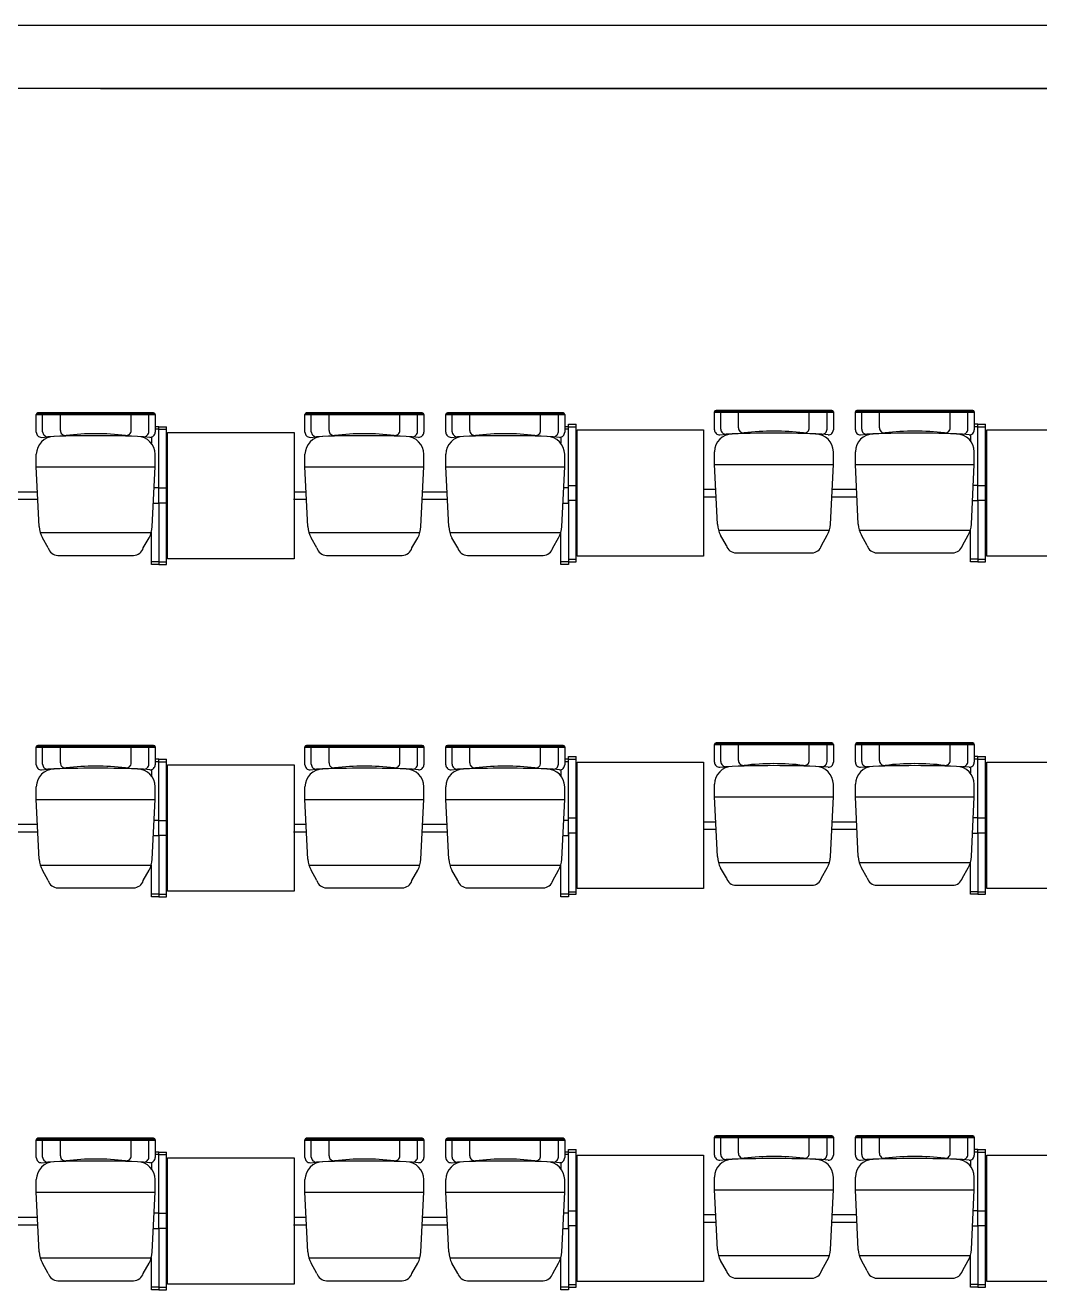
# Model space of a CAD drawing. Header units: inches. Extents: x 478327 to 492265, y -26791 to -22136.
# Drawn here: x 479499.2 to 479679.8, y -23409.1 to -23183.9 of the extents above; entities that cross this region are included whole.
import ezdxf

# ---------------------------------------------------------------- set-up
doc = ezdxf.new("R2010")
doc.units = ezdxf.units.IN
doc.header["$MEASUREMENT"] = 0
doc.layers.add('I-WALL-FULL', color=5, linetype='Continuous')

msp = doc.modelspace()

# ---------------------------------------------------------------- linework, layer by layer
for p, q in [((479467.626, -23183.889, 6.93), (479870.375, -23183.889, 6.93)), ((479915.375, -23195.139, 6.93), (479467.626, -23195.139, 6.93))]:
    msp.add_line(p, q)
at = {"linetype": 'Continuous'}
for p, q in [((479501.182, -23256.371, 3.811), (479501.182, -23253.198, 3.811)), ((479502.307, -23256.264, 3.811), (479502.307, -23253.378, 3.811)), ((479505.457, -23256.042, 3.811), (479505.457, -23253.378, 3.811)), ((479518.057, -23256.042, 3.811), (479518.057, -23253.378, 3.811)), ((479521.207, -23256.264, 3.811), (479521.207, -23253.378, 3.811)), ((479522.332, -23253.198, 3.811), (479522.332, -23256.371, 3.811)), ((479549.006, -23256.371, 3.811), (479549.006, -23253.198, 3.811)), ((479550.131, -23256.264, 3.811), (479550.131, -23253.378, 3.811)), ((479553.281, -23256.042, 3.811), (479553.281, -23253.378, 3.811)), ((479565.881, -23256.042, 3.811), (479565.881, -23253.378, 3.811)), ((479569.031, -23256.264, 3.811), (479569.031, -23253.378, 3.811)), ((479570.156, -23253.198, 3.811), (479570.156, -23256.371, 3.811)), ((479574.082, -23256.371, 3.811), (479574.082, -23253.198, 3.811)), ((479575.207, -23256.264, 3.811), (479575.207, -23253.378, 3.811)), ((479578.357, -23256.042, 3.811), (479578.357, -23253.378, 3.811)), ((479590.957, -23256.042, 3.811), (479590.957, -23253.378, 3.811)), ((479594.107, -23256.264, 3.811), (479594.107, -23253.378, 3.811)), ((479595.232, -23253.198, 3.811), (479595.232, -23256.371, 3.811)), ((479621.906, -23255.921, 3.811), (479621.906, -23252.748, 3.811)), ((479623.031, -23255.814, 3.811), (479623.031, -23252.928, 3.811)), ((479626.181, -23255.592, 3.811), (479626.181, -23252.928, 3.811)), ((479638.781, -23255.592, 3.811), (479638.781, -23252.928, 3.811)), ((479641.931, -23255.814, 3.811), (479641.931, -23252.928, 3.811)), ((479643.056, -23252.748, 3.811), (479643.056, -23255.921, 3.811)), ((479646.982, -23255.921, 3.811), (479646.982, -23252.748, 3.811)), ((479648.107, -23255.814, 3.811), (479648.107, -23252.928, 3.811)), ((479651.257, -23255.592, 3.811), (479651.257, -23252.928, 3.811)), ((479663.857, -23255.592, 3.811), (479663.857, -23252.928, 3.811)), ((479667.007, -23255.814, 3.811), (479667.007, -23252.928, 3.811)), ((479668.132, -23252.748, 3.811), (479668.132, -23255.921, 3.811)), ((479502.103, -23257.271, 3.811), (479503.246, -23257.163, 3.811)), ((479521.411, -23257.271, 3.811), (479520.268, -23257.163, 3.811)), ((479549.927, -23257.271, 3.811), (479551.07, -23257.163, 3.811)), ((479569.235, -23257.271, 3.811), (479568.092, -23257.163, 3.811)), ((479575.003, -23257.271, 3.811), (479576.146, -23257.163, 3.811)), ((479594.311, -23257.271, 3.811), (479593.168, -23257.163, 3.811)), ((479622.827, -23256.821, 3.811), (479623.97, -23256.713, 3.811)), ((479642.135, -23256.821, 3.811), (479640.992, -23256.713, 3.811)), ((479647.903, -23256.821, 3.811), (479649.046, -23256.713, 3.811)), ((479667.211, -23256.821, 3.811), (479666.068, -23256.713, 3.811)), ((479501.182, -23262.536, 3.811), (479501.182, -23260.286, 3.811)), ((479522.332, -23262.536, 3.811), (479522.332, -23260.286, 3.811)), ((479549.006, -23262.536, 3.811), (479549.006, -23260.286, 3.811)), ((479570.156, -23262.536, 3.811), (479570.156, -23260.286, 3.811)), ((479574.082, -23262.536, 3.811), (479574.082, -23260.286, 3.811)), ((479595.232, -23262.536, 3.811), (479595.232, -23260.286, 3.811)), ((479621.906, -23262.086, 3.811), (479621.906, -23259.836, 3.811)), ((479643.056, -23262.086, 3.811), (479643.056, -23259.836, 3.811)), ((479646.982, -23262.086, 3.811), (479646.982, -23259.836, 3.811)), ((479668.132, -23262.086, 3.811), (479668.132, -23259.836, 3.811)), ((479501.182, -23262.536, 3.811), (479522.332, -23262.536, 3.811)), ((479501.694, -23273.173, 3.811), (479501.182, -23262.536, 3.811)), ((479521.821, -23273.173, 3.811), (479522.332, -23262.536, 3.811)), ((479549.006, -23262.536, 3.811), (479570.156, -23262.536, 3.811)), ((479549.518, -23273.173, 3.811), (479549.006, -23262.536, 3.811)), ((479569.645, -23273.173, 3.811), (479570.156, -23262.536, 3.811)), ((479574.082, -23262.536, 3.811), (479595.232, -23262.536, 3.811)), ((479574.594, -23273.173, 3.811), (479574.082, -23262.536, 3.811)), ((479594.721, -23273.173, 3.811), (479595.232, -23262.536, 3.811)), ((479621.906, -23262.086, 3.811), (479643.056, -23262.086, 3.811)), ((479622.418, -23272.723, 3.811), (479621.906, -23262.086, 3.811)), ((479642.545, -23272.723, 3.811), (479643.056, -23262.086, 3.811)), ((479646.982, -23262.086, 3.811), (479668.132, -23262.086, 3.811)), ((479647.494, -23272.723, 3.811), (479646.982, -23262.086, 3.811)), ((479667.621, -23272.723, 3.811), (479668.132, -23262.086, 3.811)), ((479501.874, -23274.236, 3.811), (479521.64, -23274.236, 3.811)), ((479549.698, -23274.236, 3.811), (479569.465, -23274.236, 3.811)), ((479574.774, -23274.236, 3.811), (479594.54, -23274.236, 3.811)), ((479622.598, -23273.786, 3.811), (479642.365, -23273.786, 3.811)), ((479624.01, -23276.527, 3.811), (479622.99, -23274.713, 3.811)), ((479640.952, -23276.527, 3.811), (479641.972, -23274.713, 3.811)), ((479647.674, -23273.786, 3.811), (479667.44, -23273.786, 3.811)), ((479649.086, -23276.527, 3.811), (479648.066, -23274.713, 3.811)), ((479666.028, -23276.527, 3.811), (479667.048, -23274.713, 3.811)), ((479503.286, -23276.977, 3.811), (479502.266, -23275.163, 3.811)), ((479520.228, -23276.977, 3.811), (479521.248, -23275.163, 3.811)), ((479551.11, -23276.977, 3.811), (479550.09, -23275.163, 3.811)), ((479568.052, -23276.977, 3.811), (479569.072, -23275.163, 3.811)), ((479576.186, -23276.977, 3.811), (479575.166, -23275.163, 3.811)), ((479593.128, -23276.977, 3.811), (479594.148, -23275.163, 3.811)), ((479505.018, -23278.286, 3.811), (479518.496, -23278.286, 3.811)), ((479552.842, -23278.286, 3.811), (479566.32, -23278.286, 3.811)), ((479577.918, -23278.286, 3.811), (479591.396, -23278.286, 3.811)), ((479625.742, -23277.836, 3.811), (479639.22, -23277.836, 3.811)), ((479650.818, -23277.836, 3.811), (479664.296, -23277.836, 3.811)), ((479501.182, -23315.586, 3.811), (479501.182, -23312.413, 3.811)), ((479502.307, -23315.478, 3.811), (479502.307, -23312.593, 3.811)), ((479505.457, -23315.256, 3.811), (479505.457, -23312.593, 3.811)), ((479518.057, -23315.256, 3.811), (479518.057, -23312.593, 3.811)), ((479521.207, -23315.478, 3.811), (479521.207, -23312.593, 3.811)), ((479522.332, -23312.413, 3.811), (479522.332, -23315.586, 3.811)), ((479549.006, -23315.586, 3.811), (479549.006, -23312.413, 3.811)), ((479550.131, -23315.478, 3.811), (479550.131, -23312.593, 3.811)), ((479553.281, -23315.256, 3.811), (479553.281, -23312.593, 3.811)), ((479565.881, -23315.256, 3.811), (479565.881, -23312.593, 3.811)), ((479569.031, -23315.478, 3.811), (479569.031, -23312.593, 3.811)), ((479570.156, -23312.413, 3.811), (479570.156, -23315.586, 3.811)), ((479574.082, -23315.586, 3.811), (479574.082, -23312.413, 3.811)), ((479575.207, -23315.478, 3.811), (479575.207, -23312.593, 3.811)), ((479578.357, -23315.256, 3.811), (479578.357, -23312.593, 3.811)), ((479590.957, -23315.256, 3.811), (479590.957, -23312.593, 3.811)), ((479594.107, -23315.478, 3.811), (479594.107, -23312.593, 3.811)), ((479595.232, -23312.413, 3.811), (479595.232, -23315.586, 3.811)), ((479621.906, -23315.136, 3.811), (479621.906, -23311.963, 3.811)), ((479623.031, -23315.028, 3.811), (479623.031, -23312.143, 3.811)), ((479626.181, -23314.806, 3.811), (479626.181, -23312.143, 3.811)), ((479638.781, -23314.806, 3.811), (479638.781, -23312.143, 3.811)), ((479641.931, -23315.028, 3.811), (479641.931, -23312.143, 3.811)), ((479643.056, -23311.963, 3.811), (479643.056, -23315.136, 3.811)), ((479646.982, -23315.136, 3.811), (479646.982, -23311.963, 3.811)), ((479648.107, -23315.028, 3.811), (479648.107, -23312.143, 3.811)), ((479651.257, -23314.806, 3.811), (479651.257, -23312.143, 3.811)), ((479663.857, -23314.806, 3.811), (479663.857, -23312.143, 3.811)), ((479667.007, -23315.028, 3.811), (479667.007, -23312.143, 3.811)), ((479668.132, -23311.963, 3.811), (479668.132, -23315.136, 3.811)), ((479502.103, -23316.485, 3.811), (479503.246, -23316.377, 3.811)), ((479521.411, -23316.485, 3.811), (479520.268, -23316.377, 3.811)), ((479549.927, -23316.485, 3.811), (479551.07, -23316.377, 3.811)), ((479569.235, -23316.485, 3.811), (479568.092, -23316.377, 3.811)), ((479575.003, -23316.485, 3.811), (479576.146, -23316.377, 3.811)), ((479594.311, -23316.485, 3.811), (479593.168, -23316.377, 3.811)), ((479622.827, -23316.035, 3.811), (479623.97, -23315.927, 3.811)), ((479642.135, -23316.035, 3.811), (479640.992, -23315.927, 3.811)), ((479647.903, -23316.035, 3.811), (479649.046, -23315.927, 3.811)), ((479667.211, -23316.035, 3.811), (479666.068, -23315.927, 3.811)), ((479501.182, -23321.75, 3.811), (479501.182, -23319.5, 3.811)), ((479522.332, -23321.75, 3.811), (479522.332, -23319.5, 3.811)), ((479549.006, -23321.75, 3.811), (479549.006, -23319.5, 3.811)), ((479570.156, -23321.75, 3.811), (479570.156, -23319.5, 3.811)), ((479574.082, -23321.75, 3.811), (479574.082, -23319.5, 3.811)), ((479595.232, -23321.75, 3.811), (479595.232, -23319.5, 3.811)), ((479621.906, -23321.3, 3.811), (479621.906, -23319.05, 3.811)), ((479643.056, -23321.3, 3.811), (479643.056, -23319.05, 3.811)), ((479646.982, -23321.3, 3.811), (479646.982, -23319.05, 3.811)), ((479668.132, -23321.3, 3.811), (479668.132, -23319.05, 3.811)), ((479501.182, -23321.75, 3.811), (479522.332, -23321.75, 3.811)), ((479501.694, -23332.388, 3.811), (479501.182, -23321.75, 3.811)), ((479521.821, -23332.388, 3.811), (479522.332, -23321.75, 3.811)), ((479549.006, -23321.75, 3.811), (479570.156, -23321.75, 3.811)), ((479549.518, -23332.388, 3.811), (479549.006, -23321.75, 3.811)), ((479569.645, -23332.388, 3.811), (479570.156, -23321.75, 3.811)), ((479574.082, -23321.75, 3.811), (479595.232, -23321.75, 3.811)), ((479574.594, -23332.388, 3.811), (479574.082, -23321.75, 3.811)), ((479594.721, -23332.388, 3.811), (479595.232, -23321.75, 3.811)), ((479621.906, -23321.3, 3.811), (479643.056, -23321.3, 3.811)), ((479622.418, -23331.938, 3.811), (479621.906, -23321.3, 3.811)), ((479642.545, -23331.938, 3.811), (479643.056, -23321.3, 3.811)), ((479646.982, -23321.3, 3.811), (479668.132, -23321.3, 3.811)), ((479647.494, -23331.938, 3.811), (479646.982, -23321.3, 3.811)), ((479667.621, -23331.938, 3.811), (479668.132, -23321.3, 3.811)), ((479622.598, -23333, 3.811), (479642.365, -23333, 3.811)), ((479647.674, -23333, 3.811), (479667.44, -23333, 3.811)), ((479501.874, -23333.45, 3.811), (479521.64, -23333.45, 3.811)), ((479503.286, -23336.191, 3.811), (479502.266, -23334.378, 3.811)), ((479520.228, -23336.191, 3.811), (479521.248, -23334.378, 3.811)), ((479549.698, -23333.45, 3.811), (479569.465, -23333.45, 3.811)), ((479551.11, -23336.191, 3.811), (479550.09, -23334.378, 3.811)), ((479568.052, -23336.191, 3.811), (479569.072, -23334.378, 3.811)), ((479574.774, -23333.45, 3.811), (479594.54, -23333.45, 3.811)), ((479576.186, -23336.191, 3.811), (479575.166, -23334.378, 3.811)), ((479593.128, -23336.191, 3.811), (479594.148, -23334.378, 3.811)), ((479624.01, -23335.741, 3.811), (479622.99, -23333.928, 3.811)), ((479640.952, -23335.741, 3.811), (479641.972, -23333.928, 3.811)), ((479649.086, -23335.741, 3.811), (479648.066, -23333.928, 3.811)), ((479666.028, -23335.741, 3.811), (479667.048, -23333.928, 3.811)), ((479505.018, -23337.5, 3.811), (479518.496, -23337.5, 3.811)), ((479552.842, -23337.5, 3.811), (479566.32, -23337.5, 3.811)), ((479577.918, -23337.5, 3.811), (479591.396, -23337.5, 3.811)), ((479625.742, -23337.05, 3.811), (479639.22, -23337.05, 3.811)), ((479650.818, -23337.05, 3.811), (479664.296, -23337.05, 3.811)), ((479501.182, -23385.552, 3.811), (479501.182, -23382.379, 3.811)), ((479502.307, -23385.444, 3.811), (479502.307, -23382.559, 3.811)), ((479505.457, -23385.222, 3.811), (479505.457, -23382.559, 3.811)), ((479518.057, -23385.222, 3.811), (479518.057, -23382.559, 3.811)), ((479521.207, -23385.444, 3.811), (479521.207, -23382.559, 3.811)), ((479522.332, -23382.379, 3.811), (479522.332, -23385.552, 3.811)), ((479549.006, -23385.552, 3.811), (479549.006, -23382.379, 3.811)), ((479550.131, -23385.444, 3.811), (479550.131, -23382.559, 3.811)), ((479553.281, -23385.222, 3.811), (479553.281, -23382.559, 3.811)), ((479565.881, -23385.222, 3.811), (479565.881, -23382.559, 3.811)), ((479569.031, -23385.444, 3.811), (479569.031, -23382.559, 3.811)), ((479570.156, -23382.379, 3.811), (479570.156, -23385.552, 3.811)), ((479574.082, -23385.552, 3.811), (479574.082, -23382.379, 3.811)), ((479575.207, -23385.444, 3.811), (479575.207, -23382.559, 3.811)), ((479578.357, -23385.222, 3.811), (479578.357, -23382.559, 3.811)), ((479590.957, -23385.222, 3.811), (479590.957, -23382.559, 3.811)), ((479594.107, -23385.444, 3.811), (479594.107, -23382.559, 3.811)), ((479595.232, -23382.379, 3.811), (479595.232, -23385.552, 3.811)), ((479621.906, -23385.102, 3.811), (479621.906, -23381.929, 3.811)), ((479623.031, -23384.994, 3.811), (479623.031, -23382.109, 3.811)), ((479626.181, -23384.772, 3.811), (479626.181, -23382.109, 3.811)), ((479638.781, -23384.772, 3.811), (479638.781, -23382.109, 3.811)), ((479641.931, -23384.994, 3.811), (479641.931, -23382.109, 3.811)), ((479643.056, -23381.929, 3.811), (479643.056, -23385.102, 3.811)), ((479646.982, -23385.102, 3.811), (479646.982, -23381.929, 3.811)), ((479648.107, -23384.994, 3.811), (479648.107, -23382.109, 3.811)), ((479651.257, -23384.772, 3.811), (479651.257, -23382.109, 3.811)), ((479663.857, -23384.772, 3.811), (479663.857, -23382.109, 3.811)), ((479667.007, -23384.994, 3.811), (479667.007, -23382.109, 3.811)), ((479668.132, -23381.929, 3.811), (479668.132, -23385.102, 3.811)), ((479502.103, -23386.451, 3.811), (479503.246, -23386.343, 3.811)), ((479521.411, -23386.451, 3.811), (479520.268, -23386.343, 3.811)), ((479549.927, -23386.451, 3.811), (479551.07, -23386.343, 3.811)), ((479569.235, -23386.451, 3.811), (479568.092, -23386.343, 3.811)), ((479575.003, -23386.451, 3.811), (479576.146, -23386.343, 3.811)), ((479594.311, -23386.451, 3.811), (479593.168, -23386.343, 3.811)), ((479622.827, -23386.001, 3.811), (479623.97, -23385.893, 3.811)), ((479642.135, -23386.001, 3.811), (479640.992, -23385.893, 3.811)), ((479647.903, -23386.001, 3.811), (479649.046, -23385.893, 3.811)), ((479667.211, -23386.001, 3.811), (479666.068, -23385.893, 3.811)), ((479501.182, -23391.716, 3.811), (479501.182, -23389.466, 3.811)), ((479522.332, -23391.716, 3.811), (479522.332, -23389.466, 3.811)), ((479549.006, -23391.716, 3.811), (479549.006, -23389.466, 3.811)), ((479570.156, -23391.716, 3.811), (479570.156, -23389.466, 3.811)), ((479574.082, -23391.716, 3.811), (479574.082, -23389.466, 3.811)), ((479595.232, -23391.716, 3.811), (479595.232, -23389.466, 3.811)), ((479621.906, -23391.266, 3.811), (479621.906, -23389.016, 3.811)), ((479643.056, -23391.266, 3.811), (479643.056, -23389.016, 3.811)), ((479646.982, -23391.266, 3.811), (479646.982, -23389.016, 3.811)), ((479668.132, -23391.266, 3.811), (479668.132, -23389.016, 3.811)), ((479501.182, -23391.716, 3.811), (479522.332, -23391.716, 3.811)), ((479501.694, -23402.354, 3.811), (479501.182, -23391.716, 3.811)), ((479521.821, -23402.354, 3.811), (479522.332, -23391.716, 3.811)), ((479549.006, -23391.716, 3.811), (479570.156, -23391.716, 3.811)), ((479549.518, -23402.354, 3.811), (479549.006, -23391.716, 3.811)), ((479569.645, -23402.354, 3.811), (479570.156, -23391.716, 3.811)), ((479574.082, -23391.716, 3.811), (479595.232, -23391.716, 3.811)), ((479574.594, -23402.354, 3.811), (479574.082, -23391.716, 3.811)), ((479594.721, -23402.354, 3.811), (479595.232, -23391.716, 3.811)), ((479621.906, -23391.266, 3.811), (479643.056, -23391.266, 3.811)), ((479622.418, -23401.904, 3.811), (479621.906, -23391.266, 3.811)), ((479642.545, -23401.904, 3.811), (479643.056, -23391.266, 3.811)), ((479646.982, -23391.266, 3.811), (479668.132, -23391.266, 3.811)), ((479647.494, -23401.904, 3.811), (479646.982, -23391.266, 3.811)), ((479667.621, -23401.904, 3.811), (479668.132, -23391.266, 3.811)), ((479622.598, -23402.966, 3.811), (479642.365, -23402.966, 3.811)), ((479647.674, -23402.966, 3.811), (479667.44, -23402.966, 3.811)), ((479501.874, -23403.416, 3.811), (479521.64, -23403.416, 3.811)), ((479503.286, -23406.157, 3.811), (479502.266, -23404.344, 3.811)), ((479520.228, -23406.157, 3.811), (479521.248, -23404.344, 3.811)), ((479549.698, -23403.416, 3.811), (479569.465, -23403.416, 3.811)), ((479551.11, -23406.157, 3.811), (479550.09, -23404.344, 3.811)), ((479568.052, -23406.157, 3.811), (479569.072, -23404.344, 3.811)), ((479574.774, -23403.416, 3.811), (479594.54, -23403.416, 3.811)), ((479576.186, -23406.157, 3.811), (479575.166, -23404.344, 3.811)), ((479593.128, -23406.157, 3.811), (479594.148, -23404.344, 3.811)), ((479624.01, -23405.707, 3.811), (479622.99, -23403.894, 3.811)), ((479640.952, -23405.707, 3.811), (479641.972, -23403.894, 3.811)), ((479649.086, -23405.707, 3.811), (479648.066, -23403.894, 3.811)), ((479666.028, -23405.707, 3.811), (479667.048, -23403.894, 3.811)), ((479505.018, -23407.466, 3.811), (479518.496, -23407.466, 3.811)), ((479552.842, -23407.466, 3.811), (479566.32, -23407.466, 3.811)), ((479577.918, -23407.466, 3.811), (479591.396, -23407.466, 3.811)), ((479625.742, -23407.016, 3.811), (479639.22, -23407.016, 3.811)), ((479650.818, -23407.016, 3.811), (479664.296, -23407.016, 3.811))]:
    msp.add_line(p, q, dxfattribs=at)
at = {"color": 7, "linetype": 'Continuous'}
for p, q in [((479522.062, -23252.928, 3.811), (479501.452, -23252.928, 3.811)), ((479569.886, -23252.928, 3.811), (479549.276, -23252.928, 3.811)), ((479594.962, -23252.928, 3.811), (479574.352, -23252.928, 3.811)), ((479642.786, -23252.478, 3.811), (479622.176, -23252.478, 3.811)), ((479667.862, -23252.478, 3.811), (479647.252, -23252.478, 3.811)), ((479497.044, -23266.957, 3.811), (479501.395, -23266.957, 3.811)), ((479523.007, -23266.282, 3.811), (479522.152, -23266.282, 3.811)), ((479523.007, -23268.982, 3.811), (479523.007, -23266.282, 3.811)), ((479523.007, -23266.282, 3.811), (479524.553, -23266.282, 3.811)), ((479523.007, -23268.982, 3.811), (479523.007, -23266.282, 3.811)), ((479547.053, -23266.957, 3.811), (479549.219, -23266.957, 3.811)), ((479569.944, -23266.957, 3.811), (479574.295, -23266.957, 3.811)), ((479595.907, -23266.282, 3.811), (479595.052, -23266.282, 3.811)), ((479595.907, -23265.832, 3.811), (479597.453, -23265.832, 3.811)), ((479595.907, -23268.532, 3.811), (479595.907, -23265.832, 3.811)), ((479595.907, -23268.982, 3.811), (479595.907, -23266.282, 3.811)), ((479619.888, -23267.857, 3.811), (479622.184, -23267.857, 3.811)), ((479619.953, -23266.507, 3.811), (479622.119, -23266.507, 3.811)), ((479642.779, -23267.857, 3.811), (479647.26, -23267.857, 3.811)), ((479642.844, -23266.507, 3.811), (479647.195, -23266.507, 3.811)), ((479668.807, -23265.832, 3.811), (479667.952, -23265.832, 3.811)), ((479668.807, -23268.532, 3.811), (479668.807, -23265.832, 3.811)), ((479668.807, -23265.832, 3.811), (479670.353, -23265.832, 3.811)), ((479668.807, -23268.532, 3.811), (479668.807, -23265.832, 3.811)), ((479496.979, -23268.307, 3.811), (479501.46, -23268.307, 3.811)), ((479522.022, -23268.982, 3.811), (479523.007, -23268.982, 3.811)), ((479524.553, -23268.982, 3.811), (479523.007, -23268.982, 3.811)), ((479546.988, -23268.307, 3.811), (479549.284, -23268.307, 3.811)), ((479569.879, -23268.307, 3.811), (479574.36, -23268.307, 3.811)), ((479594.922, -23268.982, 3.811), (479595.907, -23268.982, 3.811)), ((479597.453, -23268.532, 3.811), (479595.907, -23268.532, 3.811)), ((479667.822, -23268.532, 3.811), (479668.807, -23268.532, 3.811)), ((479670.353, -23268.532, 3.811), (479668.807, -23268.532, 3.811)), ((479522.062, -23312.143, 3.811), (479501.452, -23312.143, 3.811)), ((479569.886, -23312.143, 3.811), (479549.276, -23312.143, 3.811)), ((479594.962, -23312.143, 3.811), (479574.352, -23312.143, 3.811)), ((479642.786, -23311.693, 3.811), (479622.176, -23311.693, 3.811)), ((479667.862, -23311.693, 3.811), (479647.252, -23311.693, 3.811)), ((479497.044, -23326.172, 3.811), (479501.395, -23326.172, 3.811)), ((479523.007, -23325.497, 3.811), (479522.152, -23325.497, 3.811)), ((479523.007, -23328.197, 3.811), (479523.007, -23325.497, 3.811)), ((479523.007, -23325.497, 3.811), (479524.553, -23325.497, 3.811)), ((479523.007, -23328.197, 3.811), (479523.007, -23325.497, 3.811)), ((479547.053, -23326.172, 3.811), (479549.219, -23326.172, 3.811)), ((479569.944, -23326.172, 3.811), (479574.295, -23326.172, 3.811)), ((479595.907, -23325.497, 3.811), (479595.052, -23325.497, 3.811)), ((479595.907, -23325.047, 3.811), (479597.453, -23325.047, 3.811)), ((479595.907, -23327.747, 3.811), (479595.907, -23325.047, 3.811)), ((479595.907, -23328.197, 3.811), (479595.907, -23325.497, 3.811)), ((479619.953, -23325.722, 3.811), (479622.119, -23325.722, 3.811)), ((479642.844, -23325.722, 3.811), (479647.195, -23325.722, 3.811)), ((479668.807, -23325.047, 3.811), (479667.952, -23325.047, 3.811)), ((479668.807, -23327.747, 3.811), (479668.807, -23325.047, 3.811)), ((479668.807, -23325.047, 3.811), (479670.353, -23325.047, 3.811)), ((479668.807, -23327.747, 3.811), (479668.807, -23325.047, 3.811)), ((479496.979, -23327.522, 3.811), (479501.46, -23327.522, 3.811)), ((479522.022, -23328.197, 3.811), (479523.007, -23328.197, 3.811)), ((479524.553, -23328.197, 3.811), (479523.007, -23328.197, 3.811)), ((479546.988, -23327.522, 3.811), (479549.284, -23327.522, 3.811)), ((479569.879, -23327.522, 3.811), (479574.36, -23327.522, 3.811)), ((479594.922, -23328.197, 3.811), (479595.907, -23328.197, 3.811)), ((479597.453, -23327.747, 3.811), (479595.907, -23327.747, 3.811)), ((479619.888, -23327.072, 3.811), (479622.184, -23327.072, 3.811)), ((479642.779, -23327.072, 3.811), (479647.26, -23327.072, 3.811)), ((479667.822, -23327.747, 3.811), (479668.807, -23327.747, 3.811)), ((479670.353, -23327.747, 3.811), (479668.807, -23327.747, 3.811)), ((479522.062, -23382.109, 3.811), (479501.452, -23382.109, 3.811)), ((479569.886, -23382.109, 3.811), (479549.276, -23382.109, 3.811)), ((479594.962, -23382.109, 3.811), (479574.352, -23382.109, 3.811)), ((479642.786, -23381.659, 3.811), (479622.176, -23381.659, 3.811)), ((479667.862, -23381.659, 3.811), (479647.252, -23381.659, 3.811)), ((479497.044, -23396.138, 3.811), (479501.395, -23396.138, 3.811)), ((479523.007, -23395.463, 3.811), (479522.152, -23395.463, 3.811)), ((479523.007, -23398.163, 3.811), (479523.007, -23395.463, 3.811)), ((479523.007, -23395.463, 3.811), (479524.553, -23395.463, 3.811)), ((479523.007, -23398.163, 3.811), (479523.007, -23395.463, 3.811)), ((479547.053, -23396.138, 3.811), (479549.219, -23396.138, 3.811)), ((479569.944, -23396.138, 3.811), (479574.295, -23396.138, 3.811)), ((479595.907, -23395.463, 3.811), (479595.052, -23395.463, 3.811)), ((479595.907, -23395.013, 3.811), (479597.453, -23395.013, 3.811)), ((479595.907, -23397.713, 3.811), (479595.907, -23395.013, 3.811)), ((479595.907, -23398.163, 3.811), (479595.907, -23395.463, 3.811)), ((479619.953, -23395.688, 3.811), (479622.119, -23395.688, 3.811)), ((479642.844, -23395.688, 3.811), (479647.195, -23395.688, 3.811)), ((479668.807, -23395.013, 3.811), (479667.952, -23395.013, 3.811)), ((479668.807, -23397.713, 3.811), (479668.807, -23395.013, 3.811)), ((479668.807, -23395.013, 3.811), (479670.353, -23395.013, 3.811)), ((479668.807, -23397.713, 3.811), (479668.807, -23395.013, 3.811)), ((479496.979, -23397.488, 3.811), (479501.46, -23397.488, 3.811)), ((479522.022, -23398.163, 3.811), (479523.007, -23398.163, 3.811)), ((479524.553, -23398.163, 3.811), (479523.007, -23398.163, 3.811)), ((479546.988, -23397.488, 3.811), (479549.284, -23397.488, 3.811)), ((479569.879, -23397.488, 3.811), (479574.36, -23397.488, 3.811)), ((479594.922, -23398.163, 3.811), (479595.907, -23398.163, 3.811)), ((479597.453, -23397.713, 3.811), (479595.907, -23397.713, 3.811)), ((479619.888, -23397.038, 3.811), (479622.184, -23397.038, 3.811)), ((479642.779, -23397.038, 3.811), (479647.26, -23397.038, 3.811)), ((479667.822, -23397.713, 3.811), (479668.807, -23397.713, 3.811)), ((479670.353, -23397.713, 3.811), (479668.807, -23397.713, 3.811))]:
    msp.add_line(p, q, dxfattribs=at)
at = {"color": 7}
for p, q in [((479523.007, -23255.374, 3.811), (479522.332, -23255.374, 3.811)), ((479523.007, -23255.824, 3.811), (479522.332, -23255.824, 3.811)), ((479523.007, -23266.282, 3.811), (479523.007, -23255.374, 3.811)), ((479523.007, -23266.282, 3.811), (479523.007, -23255.374, 3.811)), ((479523.007, -23255.374, 3.811), (479524.357, -23255.374, 3.811)), ((479523.007, -23255.824, 3.811), (479524.357, -23255.824, 3.811)), ((479524.357, -23279.89, 3.811), (479524.357, -23255.374, 3.811)), ((479595.907, -23255.374, 3.811), (479595.232, -23255.374, 3.811)), ((479595.907, -23255.824, 3.811), (479595.232, -23255.824, 3.811)), ((479595.907, -23265.832, 3.811), (479595.907, -23254.924, 3.811)), ((479595.907, -23254.924, 3.811), (479597.257, -23254.924, 3.811)), ((479595.907, -23266.282, 3.811), (479595.907, -23255.374, 3.811)), ((479595.907, -23255.374, 3.811), (479597.257, -23255.374, 3.811)), ((479597.257, -23279.44, 3.811), (479597.257, -23254.924, 3.811)), ((479668.807, -23254.924, 3.811), (479668.132, -23254.924, 3.811)), ((479668.807, -23255.374, 3.811), (479668.132, -23255.374, 3.811)), ((479668.807, -23265.832, 3.811), (479668.807, -23254.924, 3.811)), ((479668.807, -23265.832, 3.811), (479668.807, -23254.924, 3.811)), ((479668.807, -23254.924, 3.811), (479670.157, -23254.924, 3.811)), ((479668.807, -23255.374, 3.811), (479670.157, -23255.374, 3.811)), ((479670.157, -23279.44, 3.811), (479670.157, -23254.924, 3.811)), ((479521.657, -23257.243, 3.811), (479521.657, -23258.337, 3.811)), ((479594.557, -23257.243, 3.811), (479594.557, -23258.337, 3.811)), ((479667.457, -23256.793, 3.811), (479667.457, -23257.887, 3.811)), ((479523.007, -23268.982, 3.811), (479523.007, -23279.89, 3.811)), ((479523.007, -23268.982, 3.811), (479523.007, -23279.89, 3.811)), ((479595.907, -23268.532, 3.811), (479595.907, -23279.44, 3.811)), ((479595.907, -23268.982, 3.811), (479595.907, -23279.89, 3.811)), ((479668.807, -23268.532, 3.811), (479668.807, -23279.44, 3.811)), ((479668.807, -23268.532, 3.811), (479668.807, -23279.44, 3.811)), ((479521.657, -23279.89, 3.811), (479521.657, -23274.178, 3.811)), ((479594.557, -23279.89, 3.811), (479594.557, -23274.178, 3.811)), ((479667.457, -23279.44, 3.811), (479667.457, -23273.728, 3.811)), ((479595.907, -23278.99, 3.811), (479597.257, -23278.99, 3.811)), ((479668.807, -23278.99, 3.811), (479667.457, -23278.99, 3.811)), ((479668.807, -23278.99, 3.811), (479670.157, -23278.99, 3.811)), ((479523.007, -23279.44, 3.811), (479521.657, -23279.44, 3.811)), ((479523.007, -23279.89, 3.811), (479521.657, -23279.89, 3.811)), ((479523.007, -23279.44, 3.811), (479524.357, -23279.44, 3.811)), ((479523.007, -23279.89, 3.811), (479524.357, -23279.89, 3.811)), ((479595.907, -23279.44, 3.811), (479594.557, -23279.44, 3.811)), ((479595.907, -23279.89, 3.811), (479594.557, -23279.89, 3.811)), ((479595.907, -23279.44, 3.811), (479597.257, -23279.44, 3.811)), ((479668.807, -23279.44, 3.811), (479667.457, -23279.44, 3.811)), ((479668.807, -23279.44, 3.811), (479670.157, -23279.44, 3.811)), ((479523.007, -23314.589, 3.811), (479522.332, -23314.589, 3.811)), ((479523.007, -23315.039, 3.811), (479522.332, -23315.039, 3.811)), ((479523.007, -23325.497, 3.811), (479523.007, -23314.589, 3.811)), ((479523.007, -23325.497, 3.811), (479523.007, -23314.589, 3.811)), ((479523.007, -23314.589, 3.811), (479524.357, -23314.589, 3.811)), ((479523.007, -23315.039, 3.811), (479524.357, -23315.039, 3.811)), ((479524.357, -23339.105, 3.811), (479524.357, -23314.589, 3.811)), ((479595.907, -23314.589, 3.811), (479595.232, -23314.589, 3.811)), ((479595.907, -23315.039, 3.811), (479595.232, -23315.039, 3.811)), ((479595.907, -23325.047, 3.811), (479595.907, -23314.139, 3.811)), ((479595.907, -23314.139, 3.811), (479597.257, -23314.139, 3.811)), ((479595.907, -23325.497, 3.811), (479595.907, -23314.589, 3.811)), ((479595.907, -23314.589, 3.811), (479597.257, -23314.589, 3.811)), ((479597.257, -23338.655, 3.811), (479597.257, -23314.139, 3.811)), ((479668.807, -23314.139, 3.811), (479668.132, -23314.139, 3.811)), ((479668.807, -23314.589, 3.811), (479668.132, -23314.589, 3.811)), ((479668.807, -23325.047, 3.811), (479668.807, -23314.139, 3.811)), ((479668.807, -23325.047, 3.811), (479668.807, -23314.139, 3.811)), ((479668.807, -23314.139, 3.811), (479670.157, -23314.139, 3.811)), ((479668.807, -23314.589, 3.811), (479670.157, -23314.589, 3.811)), ((479670.157, -23338.655, 3.811), (479670.157, -23314.139, 3.811)), ((479521.657, -23316.457, 3.811), (479521.657, -23317.552, 3.811)), ((479594.557, -23316.457, 3.811), (479594.557, -23317.552, 3.811)), ((479667.457, -23316.007, 3.811), (479667.457, -23317.102, 3.811)), ((479523.007, -23328.197, 3.811), (479523.007, -23339.105, 3.811)), ((479523.007, -23328.197, 3.811), (479523.007, -23339.105, 3.811)), ((479595.907, -23327.747, 3.811), (479595.907, -23338.655, 3.811)), ((479595.907, -23328.197, 3.811), (479595.907, -23339.105, 3.811)), ((479668.807, -23327.747, 3.811), (479668.807, -23338.655, 3.811)), ((479668.807, -23327.747, 3.811), (479668.807, -23338.655, 3.811)), ((479667.457, -23338.655, 3.811), (479667.457, -23332.942, 3.811)), ((479521.657, -23339.105, 3.811), (479521.657, -23333.392, 3.811)), ((479594.557, -23339.105, 3.811), (479594.557, -23333.392, 3.811)), ((479523.007, -23338.655, 3.811), (479521.657, -23338.655, 3.811)), ((479523.007, -23339.105, 3.811), (479521.657, -23339.105, 3.811)), ((479523.007, -23338.655, 3.811), (479524.357, -23338.655, 3.811)), ((479523.007, -23339.105, 3.811), (479524.357, -23339.105, 3.811)), ((479595.907, -23338.655, 3.811), (479594.557, -23338.655, 3.811)), ((479595.907, -23339.105, 3.811), (479594.557, -23339.105, 3.811)), ((479595.907, -23338.205, 3.811), (479597.257, -23338.205, 3.811)), ((479595.907, -23338.655, 3.811), (479597.257, -23338.655, 3.811)), ((479668.807, -23338.205, 3.811), (479667.457, -23338.205, 3.811)), ((479668.807, -23338.655, 3.811), (479667.457, -23338.655, 3.811)), ((479668.807, -23338.205, 3.811), (479670.157, -23338.205, 3.811)), ((479668.807, -23338.655, 3.811), (479670.157, -23338.655, 3.811)), ((479523.007, -23384.555, 3.811), (479522.332, -23384.555, 3.811)), ((479523.007, -23385.005, 3.811), (479522.332, -23385.005, 3.811)), ((479523.007, -23395.463, 3.811), (479523.007, -23384.555, 3.811)), ((479523.007, -23395.463, 3.811), (479523.007, -23384.555, 3.811)), ((479523.007, -23384.555, 3.811), (479524.357, -23384.555, 3.811)), ((479523.007, -23385.005, 3.811), (479524.357, -23385.005, 3.811)), ((479524.357, -23409.071, 3.811), (479524.357, -23384.555, 3.811)), ((479595.907, -23384.555, 3.811), (479595.232, -23384.555, 3.811)), ((479595.907, -23385.005, 3.811), (479595.232, -23385.005, 3.811)), ((479595.907, -23395.013, 3.811), (479595.907, -23384.105, 3.811)), ((479595.907, -23384.105, 3.811), (479597.257, -23384.105, 3.811)), ((479595.907, -23395.463, 3.811), (479595.907, -23384.555, 3.811)), ((479595.907, -23384.555, 3.811), (479597.257, -23384.555, 3.811)), ((479597.257, -23408.621, 3.811), (479597.257, -23384.105, 3.811)), ((479668.807, -23384.105, 3.811), (479668.132, -23384.105, 3.811)), ((479668.807, -23384.555, 3.811), (479668.132, -23384.555, 3.811)), ((479668.807, -23395.013, 3.811), (479668.807, -23384.105, 3.811)), ((479668.807, -23395.013, 3.811), (479668.807, -23384.105, 3.811)), ((479668.807, -23384.105, 3.811), (479670.157, -23384.105, 3.811)), ((479668.807, -23384.555, 3.811), (479670.157, -23384.555, 3.811)), ((479670.157, -23408.621, 3.811), (479670.157, -23384.105, 3.811)), ((479521.657, -23386.423, 3.811), (479521.657, -23387.518, 3.811)), ((479594.557, -23386.423, 3.811), (479594.557, -23387.518, 3.811)), ((479667.457, -23385.973, 3.811), (479667.457, -23387.068, 3.811)), ((479523.007, -23398.163, 3.811), (479523.007, -23409.071, 3.811)), ((479523.007, -23398.163, 3.811), (479523.007, -23409.071, 3.811)), ((479595.907, -23397.713, 3.811), (479595.907, -23408.621, 3.811)), ((479595.907, -23398.163, 3.811), (479595.907, -23409.071, 3.811)), ((479668.807, -23397.713, 3.811), (479668.807, -23408.621, 3.811)), ((479668.807, -23397.713, 3.811), (479668.807, -23408.621, 3.811)), ((479667.457, -23408.621, 3.811), (479667.457, -23402.908, 3.811)), ((479521.657, -23409.071, 3.811), (479521.657, -23403.358, 3.811)), ((479594.557, -23409.071, 3.811), (479594.557, -23403.358, 3.811)), ((479523.007, -23408.621, 3.811), (479521.657, -23408.621, 3.811)), ((479523.007, -23409.071, 3.811), (479521.657, -23409.071, 3.811)), ((479523.007, -23408.621, 3.811), (479524.357, -23408.621, 3.811)), ((479523.007, -23409.071, 3.811), (479524.357, -23409.071, 3.811)), ((479595.907, -23408.621, 3.811), (479594.557, -23408.621, 3.811)), ((479595.907, -23409.071, 3.811), (479594.557, -23409.071, 3.811)), ((479595.907, -23408.171, 3.811), (479597.257, -23408.171, 3.811)), ((479595.907, -23408.621, 3.811), (479597.257, -23408.621, 3.811)), ((479668.807, -23408.171, 3.811), (479667.457, -23408.171, 3.811)), ((479668.807, -23408.621, 3.811), (479667.457, -23408.621, 3.811)), ((479668.807, -23408.171, 3.811), (479670.157, -23408.171, 3.811)), ((479668.807, -23408.621, 3.811), (479670.157, -23408.621, 3.811))]:
    msp.add_line(p, q, dxfattribs=at)
at = {"color": 0, "linetype": 'Continuous'}
for p, q in [((479524.553, -23256.382, 3.811), (479547.053, -23256.382, 3.811)), ((479524.553, -23278.882, 3.811), (479524.553, -23256.382, 3.811)), ((479547.053, -23256.382, 3.811), (479547.053, -23278.882, 3.811)), ((479597.453, -23255.932, 3.811), (479619.953, -23255.932, 3.811)), ((479597.453, -23278.432, 3.811), (479597.453, -23255.932, 3.811)), ((479619.953, -23255.932, 3.811), (479619.953, -23278.432, 3.811)), ((479670.353, -23255.932, 3.811), (479692.853, -23255.932, 3.811)), ((479670.353, -23278.432, 3.811), (479670.353, -23255.932, 3.811)), ((479547.053, -23278.882, 3.811), (479524.553, -23278.882, 3.811)), ((479619.953, -23278.432, 3.811), (479597.453, -23278.432, 3.811)), ((479692.853, -23278.432, 3.811), (479670.353, -23278.432, 3.811)), ((479597.453, -23315.147, 3.811), (479619.953, -23315.147, 3.811)), ((479597.453, -23337.647, 3.811), (479597.453, -23315.147, 3.811)), ((479619.953, -23315.147, 3.811), (479619.953, -23337.647, 3.811)), ((479670.353, -23315.147, 3.811), (479692.853, -23315.147, 3.811)), ((479670.353, -23337.647, 3.811), (479670.353, -23315.147, 3.811)), ((479524.553, -23315.597, 3.811), (479547.053, -23315.597, 3.811)), ((479524.553, -23338.097, 3.811), (479524.553, -23315.597, 3.811)), ((479547.053, -23315.597, 3.811), (479547.053, -23338.097, 3.811)), ((479619.953, -23337.647, 3.811), (479597.453, -23337.647, 3.811)), ((479692.853, -23337.647, 3.811), (479670.353, -23337.647, 3.811)), ((479547.053, -23338.097, 3.811), (479524.553, -23338.097, 3.811)), ((479524.553, -23385.563, 3.811), (479547.053, -23385.563, 3.811)), ((479524.553, -23408.063, 3.811), (479524.553, -23385.563, 3.811)), ((479547.053, -23385.563, 3.811), (479547.053, -23408.063, 3.811)), ((479597.453, -23385.113, 3.811), (479619.953, -23385.113, 3.811)), ((479597.453, -23407.613, 3.811), (479597.453, -23385.113, 3.811)), ((479619.953, -23385.113, 3.811), (479619.953, -23407.613, 3.811)), ((479670.353, -23385.113, 3.811), (479692.853, -23385.113, 3.811)), ((479670.353, -23407.613, 3.811), (479670.353, -23385.113, 3.811)), ((479547.053, -23408.063, 3.811), (479524.553, -23408.063, 3.811)), ((479619.953, -23407.613, 3.811), (479597.453, -23407.613, 3.811)), ((479692.853, -23407.613, 3.811), (479670.353, -23407.613, 3.811))]:
    msp.add_line(p, q, dxfattribs=at)
at = {"color": 7, "linetype": 'Continuous', "const_width": 0.45, "elevation": 3.812}
for points in [[(479522.332, -23253.153), (479501.182, -23253.153)], [(479570.156, -23253.153), (479549.006, -23253.153)], [(479595.232, -23253.153), (479574.082, -23253.153)], [(479643.056, -23252.703), (479621.906, -23252.703)], [(479668.132, -23252.703), (479646.982, -23252.703)], [(479522.332, -23312.368), (479501.182, -23312.368)], [(479570.156, -23312.368), (479549.006, -23312.368)], [(479595.232, -23312.368), (479574.082, -23312.368)], [(479643.056, -23311.918), (479621.906, -23311.918)], [(479668.132, -23311.918), (479646.982, -23311.918)], [(479522.332, -23382.334), (479501.182, -23382.334)], [(479570.156, -23382.334), (479549.006, -23382.334)], [(479595.232, -23382.334), (479574.082, -23382.334)], [(479643.056, -23381.884), (479621.906, -23381.884)], [(479668.132, -23381.884), (479646.982, -23381.884)]]:
    msp.add_lwpolyline(points, dxfattribs=at)
at = {"linetype": 'Continuous'}
for centre, radius, start, end in [((479501.452, -23253.198, 3.811), 0.27, 90, 180), ((479522.062, -23253.198, 3.811), 0.27, 0, 90), ((479549.276, -23253.198, 3.811), 0.27, 90, 180), ((479569.886, -23253.198, 3.811), 0.27, 0, 90), ((479574.352, -23253.198, 3.811), 0.27, 90, 180), ((479594.962, -23253.198, 3.811), 0.27, 0, 90), ((479622.176, -23252.748, 3.811), 0.27, 90, 180), ((479642.786, -23252.748, 3.811), 0.27, 0, 90), ((479647.252, -23252.748, 3.811), 0.27, 90, 180), ((479667.862, -23252.748, 3.811), 0.27, 0, 90), ((479502.082, -23256.371, 3.811), 0.9, 180, 271.33537), ((479503.207, -23256.264, 3.811), 0.9, 180, 272.48441), ((479506.357, -23256.042, 3.811), 0.9, 180, 276.85765), ((479511.757, -23300.943, 3.811), 44.325, 83.14235, 96.85765), ((479517.157, -23256.042, 3.811), 0.9, 263.14235, 0), ((479520.307, -23256.264, 3.811), 0.9, 267.51559, 0), ((479521.432, -23256.371, 3.811), 0.9, 268.66463, 0), ((479549.906, -23256.371, 3.811), 0.9, 180, 271.33537), ((479551.031, -23256.264, 3.811), 0.9, 180, 272.48441), ((479554.181, -23256.042, 3.811), 0.9, 180, 276.85765), ((479559.581, -23300.943, 3.811), 44.325, 83.14235, 96.85765), ((479564.981, -23256.042, 3.811), 0.9, 263.14235, 0), ((479568.131, -23256.264, 3.811), 0.9, 267.51559, 0), ((479569.256, -23256.371, 3.811), 0.9, 268.66463, 0), ((479574.982, -23256.371, 3.811), 0.9, 180, 271.33537), ((479576.107, -23256.264, 3.811), 0.9, 180, 272.48441), ((479579.257, -23256.042, 3.811), 0.9, 180, 276.85765), ((479584.657, -23300.943, 3.811), 44.325, 83.14235, 96.85765), ((479590.057, -23256.042, 3.811), 0.9, 263.14235, 0), ((479593.207, -23256.264, 3.811), 0.9, 267.51559, 0), ((479594.332, -23256.371, 3.811), 0.9, 268.66463, 0), ((479622.806, -23255.921, 3.811), 0.9, 180, 271.33537), ((479625.056, -23259.836, 3.811), 3.15, 90, 180), ((479623.931, -23255.814, 3.811), 0.9, 180, 272.48441), ((479632.481, -23452.871, 3.811), 196.343, 87.51559, 92.48441), ((479627.081, -23255.592, 3.811), 0.9, 180, 276.85765), ((479632.481, -23300.493, 3.811), 44.325, 83.14235, 96.85765), ((479637.881, -23255.592, 3.811), 0.9, 263.14235, 0), ((479639.906, -23259.836, 3.811), 3.15, 0, 90), ((479641.031, -23255.814, 3.811), 0.9, 267.51559, 0), ((479642.156, -23255.921, 3.811), 0.9, 268.66463, 0), ((479647.882, -23255.921, 3.811), 0.9, 180, 271.33537), ((479650.132, -23259.836, 3.811), 3.15, 90, 180), ((479649.007, -23255.814, 3.811), 0.9, 180, 272.48441), ((479657.557, -23452.871, 3.811), 196.343, 87.51559, 92.48441), ((479652.157, -23255.592, 3.811), 0.9, 180, 276.85765), ((479657.557, -23300.493, 3.811), 44.325, 83.14235, 96.85765), ((479662.957, -23255.592, 3.811), 0.9, 263.14235, 0), ((479664.982, -23259.836, 3.811), 3.15, 0, 90), ((479666.107, -23255.814, 3.811), 0.9, 267.51559, 0), ((479667.232, -23255.921, 3.811), 0.9, 268.66463, 0), ((479504.332, -23260.286, 3.811), 3.15, 90, 180), ((479511.757, -23453.321, 3.811), 196.343, 87.51559, 92.48441), ((479519.182, -23260.286, 3.811), 3.15, 0, 90), ((479552.156, -23260.286, 3.811), 3.15, 90, 180), ((479559.581, -23453.321, 3.811), 196.343, 87.51559, 92.48441), ((479567.006, -23260.286, 3.811), 3.15, 0, 90), ((479577.232, -23260.286, 3.811), 3.15, 90, 180), ((479584.657, -23453.321, 3.811), 196.343, 87.51559, 92.48441), ((479592.082, -23260.286, 3.811), 3.15, 0, 90), ((479506.188, -23272.957, 3.811), 4.5, 182.75249, 209.35604), ((479517.326, -23272.957, 3.811), 4.5, 330.64396, 357.24751), ((479554.013, -23272.957, 3.811), 4.5, 182.75249, 209.35604), ((479565.15, -23272.957, 3.811), 4.5, 330.64396, 357.24751), ((479579.088, -23272.957, 3.811), 4.5, 182.75249, 209.35604), ((479590.226, -23272.957, 3.811), 4.5, 330.64396, 357.24751), ((479626.913, -23272.507, 3.811), 4.5, 182.75249, 209.35604), ((479638.05, -23272.507, 3.811), 4.5, 330.64396, 357.24751), ((479651.988, -23272.507, 3.811), 4.5, 182.75249, 209.35604), ((479663.126, -23272.507, 3.811), 4.5, 330.64396, 357.24751), ((479505.018, -23276.486, 3.811), 1.8, 195.81919, 270), ((479518.496, -23276.486, 3.811), 1.8, 270, 344.18081), ((479552.842, -23276.486, 3.811), 1.8, 195.81919, 270), ((479566.32, -23276.486, 3.811), 1.8, 270, 344.18081), ((479577.918, -23276.486, 3.811), 1.8, 195.81919, 270), ((479591.396, -23276.486, 3.811), 1.8, 270, 344.18081), ((479625.742, -23276.036, 3.811), 1.8, 195.81919, 270), ((479639.22, -23276.036, 3.811), 1.8, 270, 344.18081), ((479650.818, -23276.036, 3.811), 1.8, 195.81919, 270), ((479664.296, -23276.036, 3.811), 1.8, 270, 344.18081), ((479501.452, -23312.413, 3.811), 0.27, 90, 180), ((479522.062, -23312.413, 3.811), 0.27, 0, 90), ((479549.276, -23312.413, 3.811), 0.27, 90, 180), ((479569.886, -23312.413, 3.811), 0.27, 0, 90), ((479574.352, -23312.413, 3.811), 0.27, 90, 180), ((479594.962, -23312.413, 3.811), 0.27, 0, 90), ((479622.176, -23311.963, 3.811), 0.27, 90, 180), ((479642.786, -23311.963, 3.811), 0.27, 0, 90), ((479647.252, -23311.963, 3.811), 0.27, 90, 180), ((479667.862, -23311.963, 3.811), 0.27, 0, 90), ((479506.357, -23315.256, 3.811), 0.9, 180, 276.85765), ((479517.157, -23315.256, 3.811), 0.9, 263.14235, 0), ((479554.181, -23315.256, 3.811), 0.9, 180, 276.85765), ((479564.981, -23315.256, 3.811), 0.9, 263.14235, 0), ((479579.257, -23315.256, 3.811), 0.9, 180, 276.85765), ((479590.057, -23315.256, 3.811), 0.9, 263.14235, 0), ((479622.806, -23315.136, 3.811), 0.9, 180, 271.33537), ((479623.931, -23315.028, 3.811), 0.9, 180, 272.48441), ((479627.081, -23314.806, 3.811), 0.9, 180, 276.85765), ((479637.881, -23314.806, 3.811), 0.9, 263.14235, 0), ((479641.031, -23315.028, 3.811), 0.9, 267.51559, 0), ((479642.156, -23315.136, 3.811), 0.9, 268.66463, 0), ((479647.882, -23315.136, 3.811), 0.9, 180, 271.33537), ((479649.007, -23315.028, 3.811), 0.9, 180, 272.48441), ((479652.157, -23314.806, 3.811), 0.9, 180, 276.85765), ((479662.957, -23314.806, 3.811), 0.9, 263.14235, 0), ((479666.107, -23315.028, 3.811), 0.9, 267.51559, 0), ((479667.232, -23315.136, 3.811), 0.9, 268.66463, 0), ((479502.082, -23315.586, 3.811), 0.9, 180, 271.33537), ((479504.332, -23319.5, 3.811), 3.15, 90, 180), ((479503.207, -23315.478, 3.811), 0.9, 180, 272.48441), ((479511.757, -23512.536, 3.811), 196.343, 87.51559, 92.48441), ((479511.757, -23360.158, 3.811), 44.325, 83.14235, 96.85765), ((479519.182, -23319.5, 3.811), 3.15, 0, 90), ((479520.307, -23315.478, 3.811), 0.9, 267.51559, 0), ((479521.432, -23315.586, 3.811), 0.9, 268.66463, 0), ((479549.906, -23315.586, 3.811), 0.9, 180, 271.33537), ((479552.156, -23319.5, 3.811), 3.15, 90, 180), ((479551.031, -23315.478, 3.811), 0.9, 180, 272.48441), ((479559.581, -23512.536, 3.811), 196.343, 87.51559, 92.48441), ((479559.581, -23360.158, 3.811), 44.325, 83.14235, 96.85765), ((479567.006, -23319.5, 3.811), 3.15, 0, 90), ((479568.131, -23315.478, 3.811), 0.9, 267.51559, 0), ((479569.256, -23315.586, 3.811), 0.9, 268.66463, 0), ((479574.982, -23315.586, 3.811), 0.9, 180, 271.33537), ((479577.232, -23319.5, 3.811), 3.15, 90, 180), ((479576.107, -23315.478, 3.811), 0.9, 180, 272.48441), ((479584.657, -23512.536, 3.811), 196.343, 87.51559, 92.48441), ((479584.657, -23360.158, 3.811), 44.325, 83.14235, 96.85765), ((479592.082, -23319.5, 3.811), 3.15, 0, 90), ((479593.207, -23315.478, 3.811), 0.9, 267.51559, 0), ((479594.332, -23315.586, 3.811), 0.9, 268.66463, 0), ((479625.056, -23319.05, 3.811), 3.15, 90, 180), ((479632.481, -23512.086, 3.811), 196.343, 87.51559, 92.48441), ((479632.481, -23359.708, 3.811), 44.325, 83.14235, 96.85765), ((479639.906, -23319.05, 3.811), 3.15, 0, 90), ((479650.132, -23319.05, 3.811), 3.15, 90, 180), ((479657.557, -23512.086, 3.811), 196.343, 87.51559, 92.48441), ((479657.557, -23359.708, 3.811), 44.325, 83.14235, 96.85765), ((479664.982, -23319.05, 3.811), 3.15, 0, 90), ((479506.188, -23332.172, 3.811), 4.5, 182.75249, 209.35604), ((479517.326, -23332.172, 3.811), 4.5, 330.64396, 357.24751), ((479554.013, -23332.172, 3.811), 4.5, 182.75249, 209.35604), ((479565.15, -23332.172, 3.811), 4.5, 330.64396, 357.24751), ((479579.088, -23332.172, 3.811), 4.5, 182.75249, 209.35604), ((479590.226, -23332.172, 3.811), 4.5, 330.64396, 357.24751), ((479626.913, -23331.722, 3.811), 4.5, 182.75249, 209.35604), ((479638.05, -23331.722, 3.811), 4.5, 330.64396, 357.24751), ((479651.988, -23331.722, 3.811), 4.5, 182.75249, 209.35604), ((479663.126, -23331.722, 3.811), 4.5, 330.64396, 357.24751), ((479505.018, -23335.7, 3.811), 1.8, 195.81919, 270), ((479518.496, -23335.7, 3.811), 1.8, 270, 344.18081), ((479552.842, -23335.7, 3.811), 1.8, 195.81919, 270), ((479566.32, -23335.7, 3.811), 1.8, 270, 344.18081), ((479577.918, -23335.7, 3.811), 1.8, 195.81919, 270), ((479591.396, -23335.7, 3.811), 1.8, 270, 344.18081), ((479625.742, -23335.25, 3.811), 1.8, 195.81919, 270), ((479639.22, -23335.25, 3.811), 1.8, 270, 344.18081), ((479650.818, -23335.25, 3.811), 1.8, 195.81919, 270), ((479664.296, -23335.25, 3.811), 1.8, 270, 344.18081), ((479501.452, -23382.379, 3.811), 0.27, 90, 180), ((479522.062, -23382.379, 3.811), 0.27, 0, 90), ((479549.276, -23382.379, 3.811), 0.27, 90, 180), ((479569.886, -23382.379, 3.811), 0.27, 0, 90), ((479574.352, -23382.379, 3.811), 0.27, 90, 180), ((479594.962, -23382.379, 3.811), 0.27, 0, 90), ((479622.176, -23381.929, 3.811), 0.27, 90, 180), ((479642.786, -23381.929, 3.811), 0.27, 0, 90), ((479647.252, -23381.929, 3.811), 0.27, 90, 180), ((479667.862, -23381.929, 3.811), 0.27, 0, 90), ((479623.931, -23384.994, 3.811), 0.9, 180, 272.48441), ((479627.081, -23384.772, 3.811), 0.9, 180, 276.85765), ((479637.881, -23384.772, 3.811), 0.9, 263.14235, 0), ((479641.031, -23384.994, 3.811), 0.9, 267.51559, 0), ((479649.007, -23384.994, 3.811), 0.9, 180, 272.48441), ((479652.157, -23384.772, 3.811), 0.9, 180, 276.85765), ((479662.957, -23384.772, 3.811), 0.9, 263.14235, 0), ((479666.107, -23384.994, 3.811), 0.9, 267.51559, 0), ((479502.082, -23385.552, 3.811), 0.9, 180, 271.33537), ((479504.332, -23389.466, 3.811), 3.15, 90, 180), ((479503.207, -23385.444, 3.811), 0.9, 180, 272.48441), ((479511.757, -23582.502, 3.811), 196.343, 87.51559, 92.48441), ((479506.357, -23385.222, 3.811), 0.9, 180, 276.85765), ((479511.757, -23430.124, 3.811), 44.325, 83.14235, 96.85765), ((479517.157, -23385.222, 3.811), 0.9, 263.14235, 0), ((479519.182, -23389.466, 3.811), 3.15, 0, 90), ((479520.307, -23385.444, 3.811), 0.9, 267.51559, 0), ((479521.432, -23385.552, 3.811), 0.9, 268.66463, 0), ((479549.906, -23385.552, 3.811), 0.9, 180, 271.33537), ((479552.156, -23389.466, 3.811), 3.15, 90, 180), ((479551.031, -23385.444, 3.811), 0.9, 180, 272.48441), ((479559.581, -23582.502, 3.811), 196.343, 87.51559, 92.48441), ((479554.181, -23385.222, 3.811), 0.9, 180, 276.85765), ((479559.581, -23430.124, 3.811), 44.325, 83.14235, 96.85765), ((479564.981, -23385.222, 3.811), 0.9, 263.14235, 0), ((479567.006, -23389.466, 3.811), 3.15, 0, 90), ((479568.131, -23385.444, 3.811), 0.9, 267.51559, 0), ((479569.256, -23385.552, 3.811), 0.9, 268.66463, 0), ((479574.982, -23385.552, 3.811), 0.9, 180, 271.33537), ((479577.232, -23389.466, 3.811), 3.15, 90, 180), ((479576.107, -23385.444, 3.811), 0.9, 180, 272.48441), ((479584.657, -23582.502, 3.811), 196.343, 87.51559, 92.48441), ((479579.257, -23385.222, 3.811), 0.9, 180, 276.85765), ((479584.657, -23430.124, 3.811), 44.325, 83.14235, 96.85765), ((479590.057, -23385.222, 3.811), 0.9, 263.14235, 0), ((479592.082, -23389.466, 3.811), 3.15, 0, 90), ((479593.207, -23385.444, 3.811), 0.9, 267.51559, 0), ((479594.332, -23385.552, 3.811), 0.9, 268.66463, 0), ((479622.806, -23385.102, 3.811), 0.9, 180, 271.33537), ((479625.056, -23389.016, 3.811), 3.15, 90, 180), ((479632.481, -23582.052, 3.811), 196.343, 87.51559, 92.48441), ((479632.481, -23429.674, 3.811), 44.325, 83.14235, 96.85765), ((479639.906, -23389.016, 3.811), 3.15, 0, 90), ((479642.156, -23385.102, 3.811), 0.9, 268.66463, 0), ((479647.882, -23385.102, 3.811), 0.9, 180, 271.33537), ((479650.132, -23389.016, 3.811), 3.15, 90, 180), ((479657.557, -23582.052, 3.811), 196.343, 87.51559, 92.48441), ((479657.557, -23429.674, 3.811), 44.325, 83.14235, 96.85765), ((479664.982, -23389.016, 3.811), 3.15, 0, 90), ((479667.232, -23385.102, 3.811), 0.9, 268.66463, 0), ((479506.188, -23402.138, 3.811), 4.5, 182.75249, 209.35604), ((479517.326, -23402.138, 3.811), 4.5, 330.64396, 357.24751), ((479554.013, -23402.138, 3.811), 4.5, 182.75249, 209.35604), ((479565.15, -23402.138, 3.811), 4.5, 330.64396, 357.24751), ((479579.088, -23402.138, 3.811), 4.5, 182.75249, 209.35604), ((479590.226, -23402.138, 3.811), 4.5, 330.64396, 357.24751), ((479626.913, -23401.688, 3.811), 4.5, 182.75249, 209.35604), ((479638.05, -23401.688, 3.811), 4.5, 330.64396, 357.24751), ((479651.988, -23401.688, 3.811), 4.5, 182.75249, 209.35604), ((479663.126, -23401.688, 3.811), 4.5, 330.64396, 357.24751), ((479505.018, -23405.666, 3.811), 1.8, 195.81919, 270), ((479518.496, -23405.666, 3.811), 1.8, 270, 344.18081), ((479552.842, -23405.666, 3.811), 1.8, 195.81919, 270), ((479566.32, -23405.666, 3.811), 1.8, 270, 344.18081), ((479577.918, -23405.666, 3.811), 1.8, 195.81919, 270), ((479591.396, -23405.666, 3.811), 1.8, 270, 344.18081), ((479625.742, -23405.216, 3.811), 1.8, 195.81919, 270), ((479639.22, -23405.216, 3.811), 1.8, 270, 344.18081), ((479650.818, -23405.216, 3.811), 1.8, 195.81919, 270), ((479664.296, -23405.216, 3.811), 1.8, 270, 344.18081)]:
    msp.add_arc(centre, radius, start, end, dxfattribs=at)
at = {"layer": 'I-WALL-FULL'}
msp.add_line((479512.626, -23195.139, 6.93), (479915.375, -23195.139, 6.93), dxfattribs=at)

doc.saveas('drawing.dxf')
